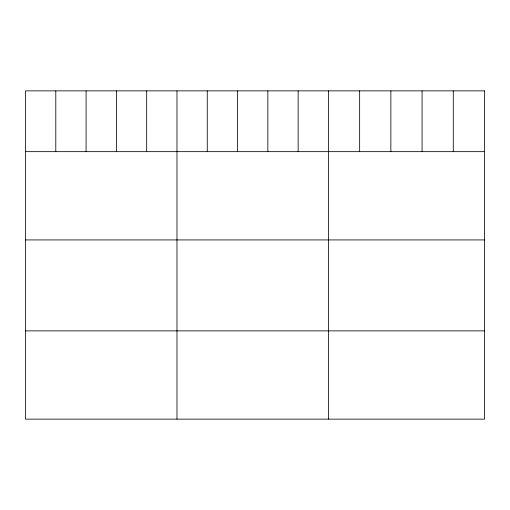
<?xml version="1.0" encoding="UTF-8"?>
<svg xmlns="http://www.w3.org/2000/svg" width="510" height="510" viewBox="0 0 510 510"><rect width="100%" height="100%" fill="white"/><g stroke="black" fill="none" stroke-linecap="round" stroke-linejoin="round"><path stroke-width="0.76" d="M25.5 151.655L484.5 151.655M25.5 239.923L484.5 239.923M25.5 330.869L484.5 330.869M453.288 90.863L453.288 151.655M422.076 90.863L422.076 151.655M390.864 90.863L390.864 151.655M359.652 90.863L359.652 151.655M328.44 90.863L328.44 419.137M298.146 90.863L298.146 151.655M267.852 90.863L267.852 151.655M237.558 90.863L237.558 151.655M207.264 90.863L207.264 151.655M176.97 90.863L176.97 419.137M146.676 90.863L146.676 151.655M116.382 90.863L116.382 151.655M86.088 90.863L86.088 151.655M55.794 90.863L55.794 151.655M484.5 90.863L25.5 90.863L25.5 419.137L484.5 419.137L484.5 90.863"/></g></svg>
